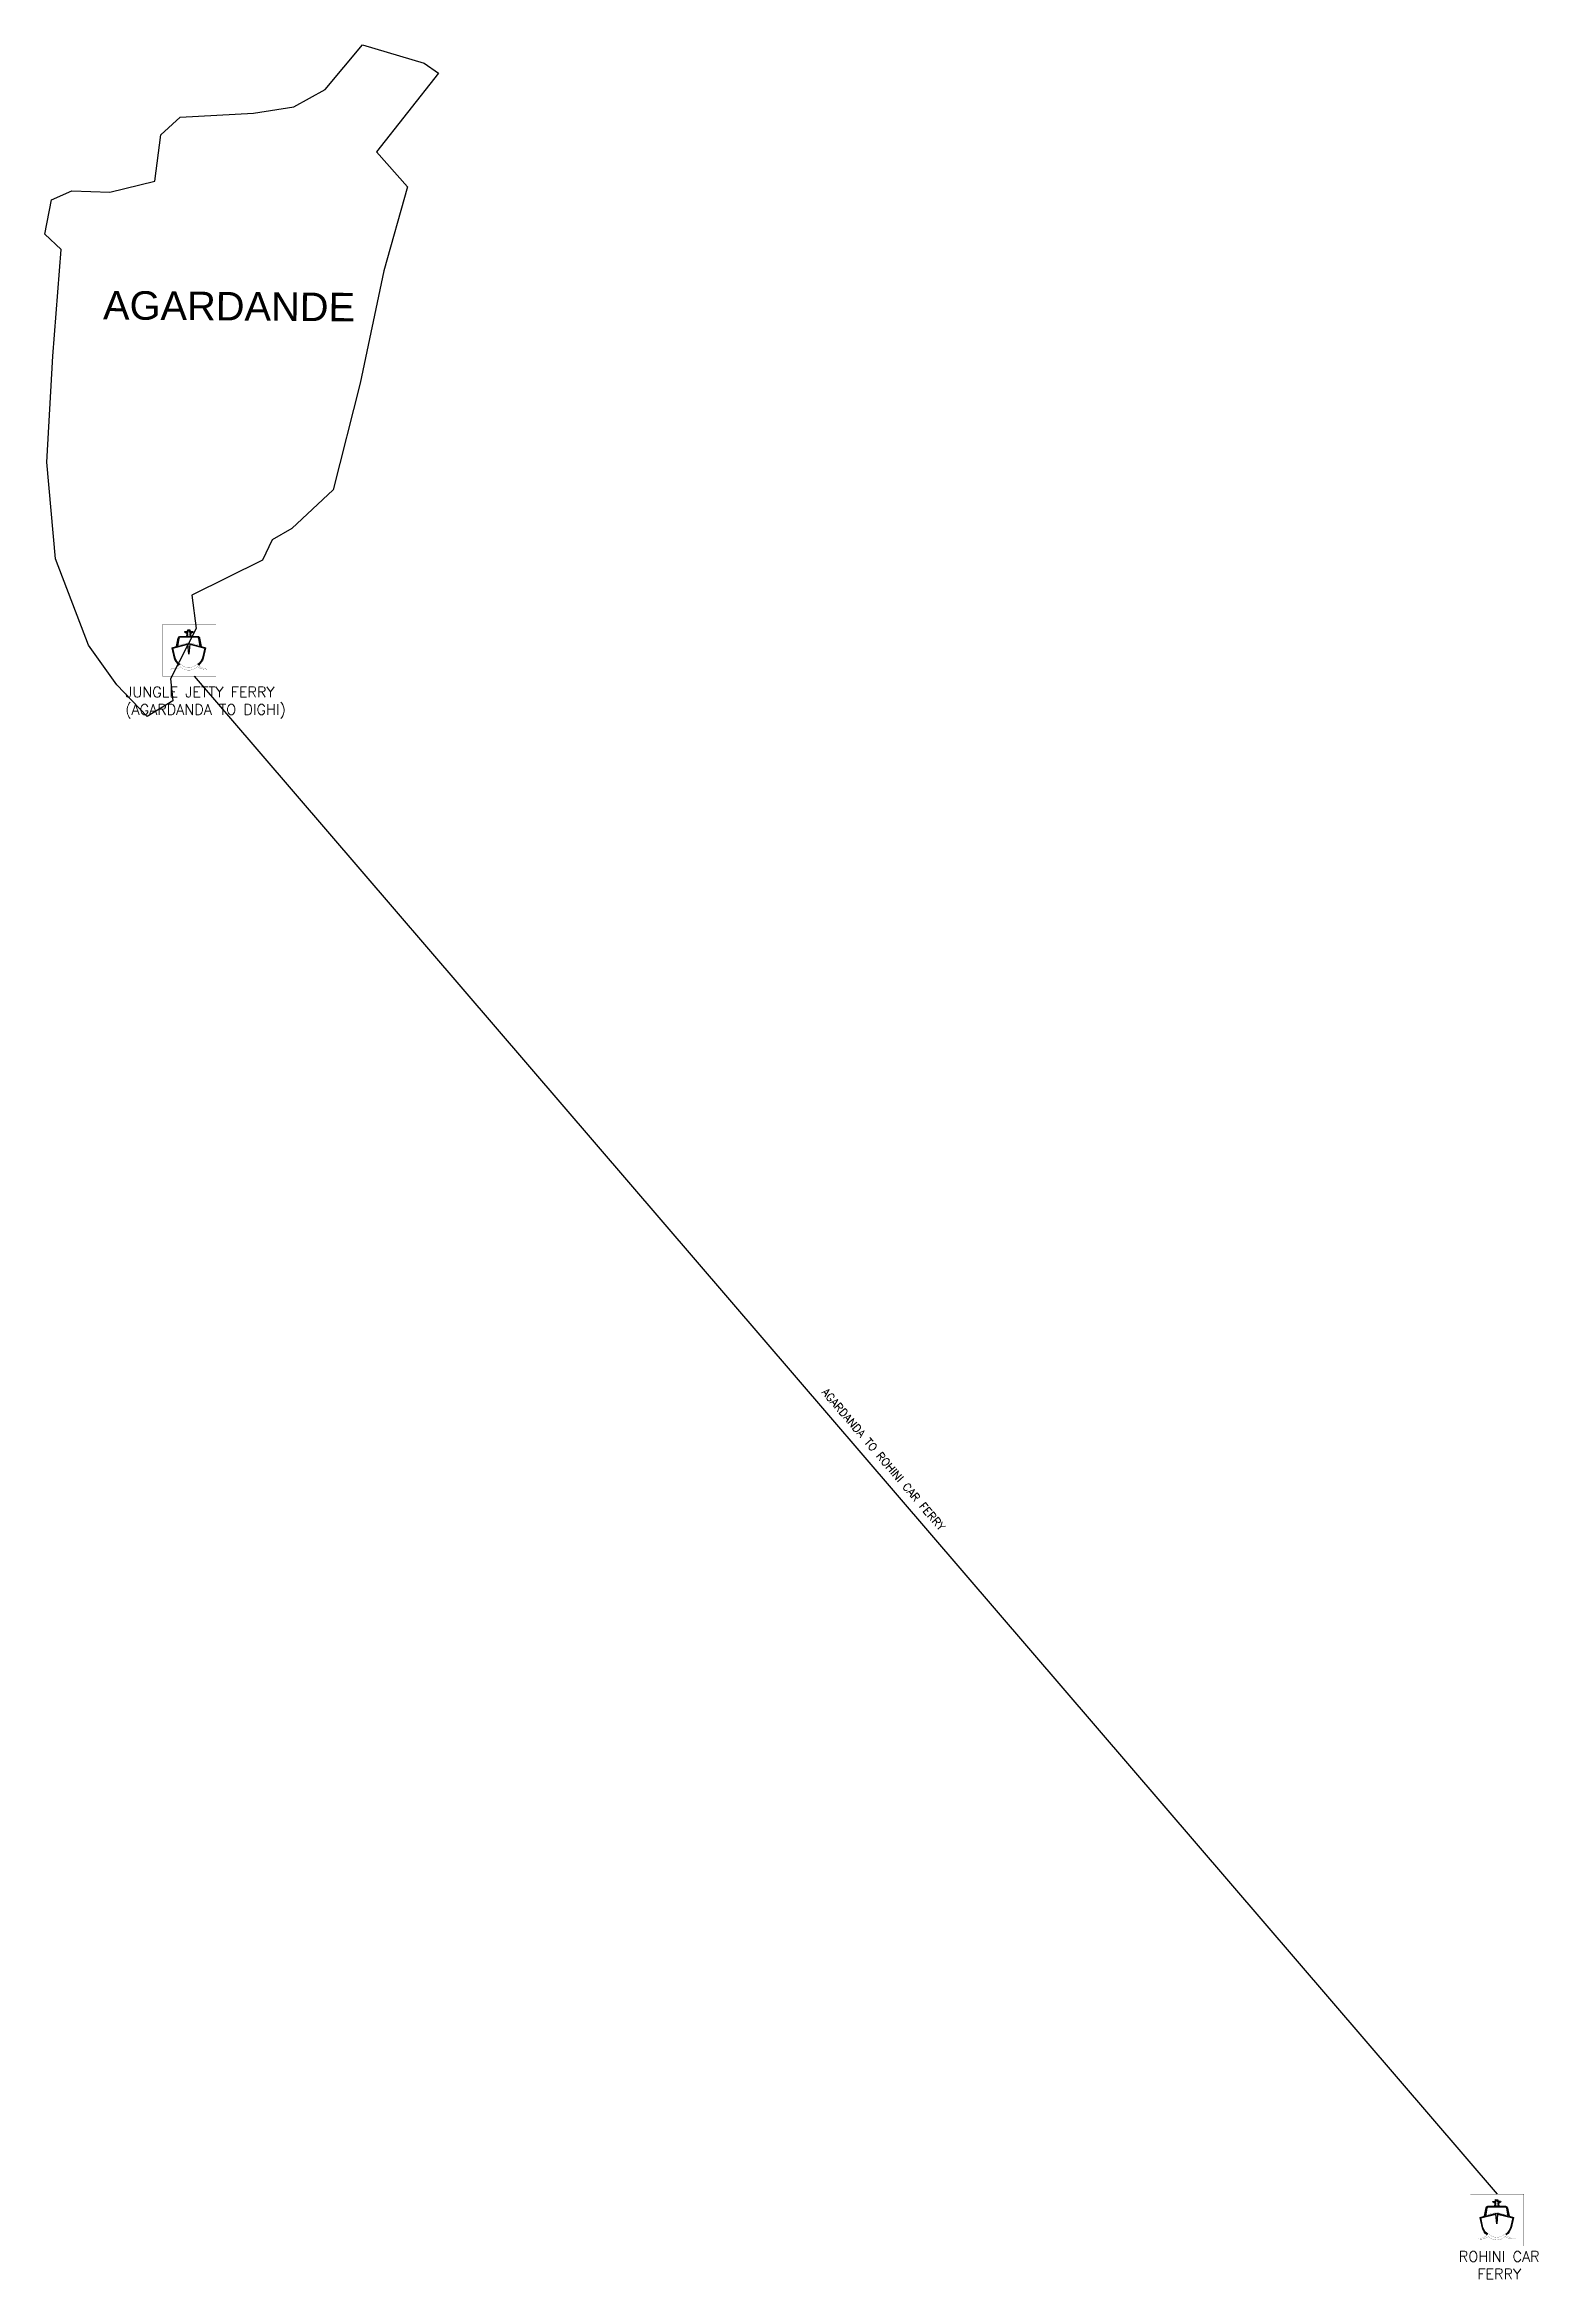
# Model space of a CAD drawing. Header units: metres. Extents: x 287673 to 290510, y 2018607 to 2022850.
import ezdxf

# ---------------------------------------------------------------- set-up
doc = ezdxf.new("R2010")
doc.units = ezdxf.units.M
doc.linetypes.add('HIDDEN', pattern=[0.375, 0.25, -0.125])
for name, color, linetype in [('FERRY', 14, 'Continuous'), ('FERRY ROUTE', 5, 'Continuous'), ('FERRY ROUTE TEXT', 7, 'Continuous'), ('JETTY TEXT', 7, 'Continuous'), ('village', 3, 'Continuous'), ('VILLAGE NAME', 250, 'Continuous')]:
    doc.layers.add(name, color=color, linetype=linetype)
doc.styles.get("Standard").update_dxf_attribs({"font": 'simplex.shx'})
doc.linetypes.add('FENCELINE2', pattern='A,0.25,-0.1,[132,ltypeshp.shx,S=0.1,R=0,X=-0.1,Y=0],-0.1,1', length=1.45)

# ---------------------------------------------------------------- blocks, each defined once
blk = doc.blocks.new('TUYJYHJ')
h = blk.add_hatch(color=256)
h.dxf.hatch_style = 1
h.paths.add_polyline_path([(-17427, 33760, 0.3927863), (-17566, 33889), (-18045, 33889), (-18075, 34080), (-17901, 34205), (-17918, 34237), (-18098, 34237), (-18112, 34354), (-18272, 34355), (-18285, 34236), (-18465, 34234), (-18482, 34202), (-18306, 34078), (-18333, 33889), (-18821, 33889, 0.3808527), (-18952, 33762), (-19066, 33168), (-19383, 33085), (-19217, 32340, 0.1416171), (-18869, 31851, 0.0136089), (-18837, 31886, -0.1415696), (-19171, 32353), (-19326, 33051), (-18254, 33330), (-18191, 32633), (-18127, 33330), (-17055, 33051), (-17210, 32353, -0.1421711), (-17546, 31885, 0.0134174), (-17514, 31849, 0.1421217), (-17165, 32340), (-16999, 33085), (-17315, 33168)])
h.paths.add_polyline_path([(-17377, 33184), (-18191, 33396), (-19003, 33184), (-18894, 33755, -0.3875835), (-18819, 33831), (-17566, 33831, -0.4030462), (-17485, 33753)], flags=16)
h.paths.add_polyline_path([(-17522, 33276), (-18153, 33444, 0.1099752), (-18246, 33444), (-18863, 33280, -0.3953326), (-18920, 33345), (-18859, 33724, -0.2949015), (-18804, 33783), (-17594, 33782, -0.3365152), (-17524, 33736), (-17447, 33341, -0.3840616)], flags=0)
h.paths.add_polyline_path([(-18093, 33889), (-18286, 33889), (-18255, 34100), (-18379, 34188), (-18243, 34190), (-18230, 34308), (-18154, 34307), (-18140, 34190), (-18003, 34190), (-18126, 34101)], flags=16)
at = {"const_width": 10}
blk.add_lwpolyline([(-20070, 34743), (-16263, 34743), (-16263, 31059), (-20070, 31059)], close=True, dxfattribs=at)
at = {"flags": 128}
for points in [[(-18869, 31851, -0.1416171), (-19217, 32340), (-19383, 33085), (-19066, 33168), (-18952, 33762, -0.3808527), (-18821, 33889), (-18333, 33889), (-18306, 34078), (-18482, 34202), (-18465, 34234), (-18285, 34236), (-18272, 34355), (-18112, 34354), (-18112, 34354), (-18098, 34237), (-17918, 34237), (-17901, 34205), (-18075, 34080), (-18045, 33889), (-17565, 33889), (-17565, 33889, -0.3919775), (-17427, 33760), (-17315, 33168), (-16999, 33085), (-17165, 32340, -0.1421217), (-17514, 31849)], [(-17377, 33184), (-17485, 33753, 0.4019781), (-17565, 33831), (-18819, 33831, 0.3875835), (-18894, 33755), (-19003, 33184)], [(-18837, 31886, -0.1415696), (-19171, 32353), (-19326, 33051), (-18254, 33330)], [(-18127, 33330), (-17055, 33051), (-17210, 32353, -0.1421711), (-17546, 31885)]]:
    blk.add_lwpolyline(points, format="xyb", dxfattribs=at)
at = {"const_width": 10, "flags": 128}
blk.add_lwpolyline([(-17594, 33782, -0.3365152), (-17524, 33736), (-17447, 33341, -0.3840616), (-17522, 33276), (-18153, 33444, 0.1099752), (-18246, 33444), (-18863, 33280, -0.3953326), (-18920, 33345), (-18859, 33724, -0.2949015), (-18804, 33783)], format="xyb", close=True, dxfattribs=at)
at = {"flags": 128}
for points in [[(-18286, 33889), (-18255, 34100), (-18379, 34188), (-18243, 34190), (-18230, 34308), (-18154, 34307), (-18140, 34190), (-18003, 34190), (-18126, 34101), (-18093, 33889)], [(-18093, 33889), (-18286, 33889)], [(-19003, 33184), (-18191, 33396), (-17377, 33184)], [(-18127, 33330), (-18191, 32633), (-18254, 33330)]]:
    blk.add_lwpolyline(points, dxfattribs=at)
at = {"const_width": 10}
blk.add_lwpolyline([(-19531, 31574, 0.2463985), (-18801, 31932, 0.4206168), (-17584, 31932, 0.244555), (-16847, 31572, -0.2283367), (-17585, 31739, -0.420789), (-18798, 31742, -0.2663096)], format="xyb", close=True, dxfattribs=at)

msp = doc.modelspace()

# ---------------------------------------------------------------- linework, layer by layer
at = {"color": 3, "flags": 128}
msp.add_lwpolyline([(287894.1, 2022679.1), (287930.8, 2022712.8)], dxfattribs=at)
at = {"layer": 'FERRY ROUTE', "linetype": 'FENCELINE2', "ltscale": 10, "flags": 128}
msp.add_lwpolyline([(287957.5, 2021651.1), (290431.6, 2018768.3)], dxfattribs=at)
at = {"layer": 'village', "color": 3}
for points in [[(287930.8, 2022712.8, 0), (288069.7, 2022720.1, 0), (288146.3, 2022732.3, 0), (288206.1, 2022765.2, 0), (288276.8, 2022850.4, 0), (288394.3, 2022815.1, 0), (288421, 2022796.2, 0), (288303.6, 2022647.1, 0), (288362.2, 2022580.3, 0), (288317.3, 2022421, 0), (288272.4, 2022207.6, 0), (288221.1, 2022004.9, 0), (288143, 2021931.4, 0), (288105.7, 2021910.3, 0), (288087.2, 2021871.7, 0), (287953.1, 2021805.2, 0), (287961.1, 2021741.6, 0), (287912.2, 2021646.1, 0), (287916.6, 2021604.3, 0), (287868.3, 2021574.9, 0), (287810.5, 2021635, 0), (287756.7, 2021709.9, 0), (287693.9, 2021874, 0), (287677.6, 2022057.4, 0), (287689, 2022259, 0)], [(287689, 2022259, 0), (287704.7, 2022461.2, 0), (287673.4, 2022490.6, 0), (287686.3, 2022555.7, 0), (287725, 2022572.6, 0), (287797, 2022570.2, 0), (287882.5, 2022591.2, 0), (287894.1, 2022679.1, 0)]]:
    msp.add_polyline3d(points, dxfattribs=at)

# ---------------------------------------------------------------- block references
at = {"layer": 'FERRY', "xscale": 0.0266638455042826, "yscale": 0.0266638455042826, "zscale": 0.0266638455042826}
for p in [(288432.2, 2020823), (290916, 2017841.9)]:
    msp.add_blockref('TUYJYHJ', p, dxfattribs=at)

# ---------------------------------------------------------------- texts
at = {"layer": 'FERRY ROUTE TEXT', "linetype": 'HIDDEN', "ltscale": 3, "insert": (289159.3, 2020300.7), "char_height": 15, "attachment_point": 1, "rotation": 310.4868}
msp.add_mtext_dynamic_manual_height_columns('AGARDANDA TO ROHINI CAR FERRY', width=411.328, gutter_width=1, heights=[0], dxfattribs=at)
at = {"layer": 'JETTY TEXT', "char_height": 20, "attachment_point": 1}
for s, insert, width in [('JUNGLE JETTY FERRY\\P(AGARDANDA TO DIGHI)', (287826.3, 2021631.1), 380.424), ('\\pxqc;ROHINI CAR FERRY', (290333.3, 2018660), 204.759)]:
    msp.add_mtext(s, dxfattribs=dict(at, insert=insert, width=width))
at = {"layer": 'VILLAGE NAME', "insert": (287784.5, 2022382.8), "char_height": 54.089, "attachment_point": 1, "rotation": 359.5442}
msp.add_mtext_dynamic_manual_height_columns('{\\fArial|b0|i0|c0|p34;AGARDANDE}', width=391.253, gutter_width=270.4, heights=[0], dxfattribs=at)

doc.saveas('drawing.dxf')
